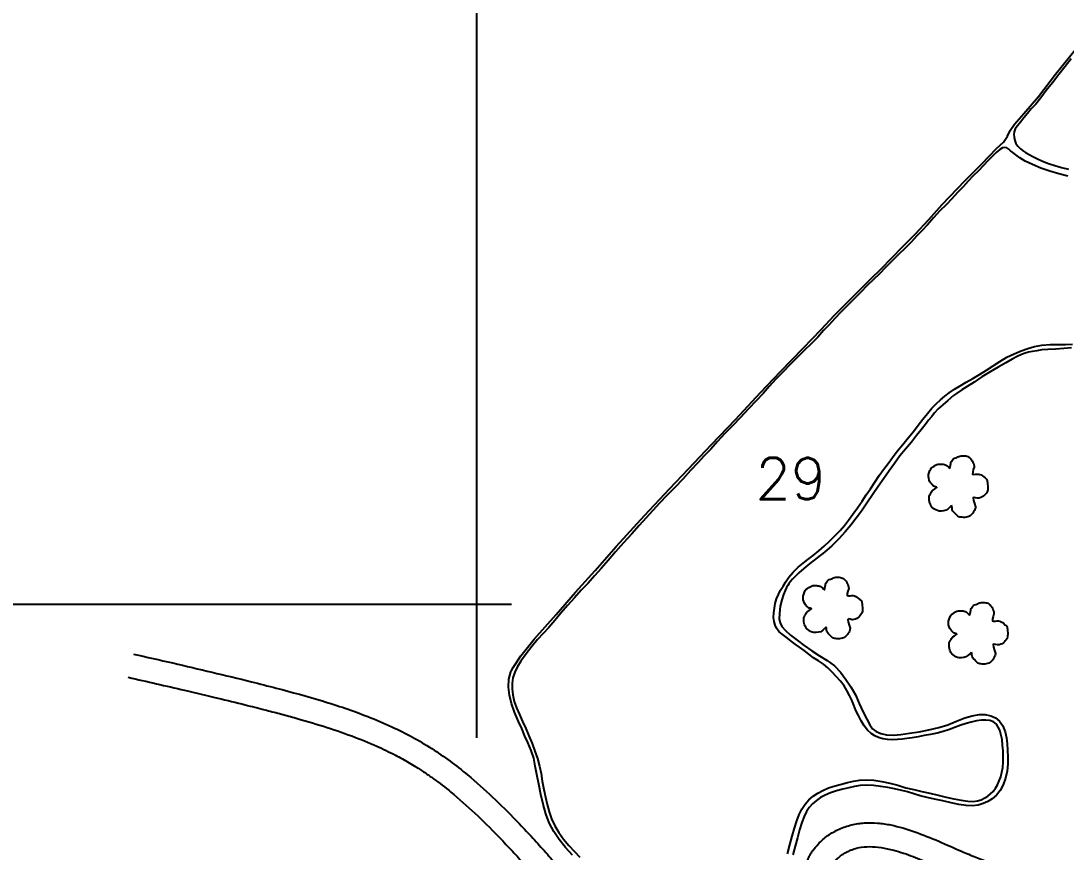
# Model space of a CAD drawing. Extents: x 724956 to 730896, y 7806909 to 7811109.
# Drawn here: x 725613 to 726270, y 7808944 to 7809467 of the extents above; entities that cross this region are included whole.
import ezdxf

# ---------------------------------------------------------------- set-up
doc = ezdxf.new("R2010")
doc.units = 0
doc.header["$MEASUREMENT"] = 0
doc.linetypes.add('CONTINUO', pattern=[0])
for name, color, linetype in [('0114000131', 1, 'Continuous'), ('0114000131028', 5, 'Continuous'), ('0114000131029', 5, 'Continuous'), ('_SIMBOLO ARVORE', 118, 'Continuous'), ('MALHA', 8, 'Continuous'), ('Ribeirão', 5, 'Continuous'), ('TEXTO_NUN_TAL', 7, 'Continuous'), ('TG', 7, 'CONTINUO')]:
    doc.layers.add(name, color=color, linetype=linetype)
doc.styles.add('Simplex', font='simplex.shx')

# ---------------------------------------------------------------- blocks, each defined once
blk = doc.blocks.new('92C4C93630411DD16ADE60')
at = {"layer": 'TG', "color": 94, "linetype": 'CONTINUO'}
blk.add_polyline3d([(727079.207964, 7809617.410039, 0), (727078.622403, 7809616.878115, 0), (727077.940319, 7809616.272095, 0), (727077.179466, 7809615.7071, 0), (727076.317577, 7809615.471178, 0), (727075.442443, 7809615.376827, 0), (727074.601834, 7809615.409472, 0), (727073.917431, 7809615.557139, 0), (727073.307658, 7809615.800701, 0), (727072.764851, 7809616.123631, 0), (727072.259699, 7809616.506016, 0), (727071.822418, 7809616.937259, 0), (727071.461579, 7809617.403375, 0), (727071.215591, 7809617.846502, 0), (727071.040807, 7809618.329443, 0), (727070.923417, 7809618.871125, 0), (727070.808649, 7809619.589675, 0), (727070.75438, 7809620.330415, 0), (727070.777523, 7809621.037869, 0), (727070.957596, 7809621.560737, 0), (727071.201955, 7809622.011237, 0), (727071.480562, 7809622.405763, 0), (727071.688498, 7809622.765217, 0), (727071.926761, 7809623.098102, 0), (727072.221471, 7809623.41743, 0), (727072.790196, 7809623.788164, 0), (727073.324021, 7809624.132402, 0), (727073.70548, 7809624.424193, 0), (727073.539872, 7809624.545041, 0), (727073.194893, 7809624.630949, 0), (727072.761005, 7809624.725373, 0), (727072.458153, 7809624.905561, 0), (727072.150204, 7809625.155837, 0), (727071.830508, 7809625.494318, 0), (727071.430999, 7809625.994258, 0), (727071.052505, 7809626.57728, 0), (727070.734434, 7809627.220145, 0), (727070.564327, 7809627.880718, 0), (727070.497371, 7809628.568832, 0), (727070.536882, 7809629.275421, 0), (727070.737412, 7809630.051308, 0), (727071.012614, 7809630.782624, 0), (727071.327378, 7809631.415389, 0), (727071.568012, 7809631.748048, 0), (727071.836922, 7809631.984872, 0), (727072.157935, 7809632.182558, 0), (727072.61665, 7809632.516385, 0), (727073.12879, 7809632.835532, 0), (727073.671849, 7809633.107757, 0), (727074.212789, 7809633.242116, 0), (727074.747542, 7809633.309102, 0), (727075.261503, 7809633.320504, 0), (727075.718051, 7809633.298345, 0), (727076.141116, 7809633.236501, 0), (727076.532609, 7809633.139085, 0), (727076.878983, 7809633.027332, 0), (727077.209203, 7809632.875388, 0), (727077.536775, 7809632.674519, 0), (727077.936147, 7809632.237386, 0), (727078.314179, 7809631.867821, 0), (727078.638673, 7809631.691051, 0), (727078.798841, 7809632.196323, 0), (727078.900015, 7809632.871819, 0), (727078.968937, 7809633.569743, 0), (727079.038796, 7809633.87513, 0), (727079.125053, 7809634.107733, 0), (727079.249615, 7809634.320135, 0), (727079.470481, 7809634.678687, 0), (727079.746399, 7809635.036879, 0), (727080.072207, 7809635.361967, 0), (727080.457219, 7809635.544258, 0), (727080.870942, 7809635.685672, 0), (727081.29736, 7809635.811179, 0), (727081.690247, 7809636.003211, 0), (727082.08645, 7809636.186178, 0), (727082.492607, 7809636.341953, 0), (727082.935212, 7809636.423122, 0), (727083.386158, 7809636.462807, 0), (727083.837192, 7809636.464843, 0), (727084.277139, 7809636.441156, 0), (727084.702861, 7809636.381426, 0), (727085.108299, 7809636.283424, 0), (727085.480778, 7809636.137916, 0), (727085.825813, 7809635.954928, 0), (727086.142301, 7809635.737486, 0), (727086.419216, 7809635.503249, 0), (727086.672829, 7809635.229625, 0), (727086.909482, 7809634.908659, 0), (727087.159431, 7809634.504599, 0), (727087.387174, 7809634.058136, 0), (727087.581123, 7809633.582163, 0), (727087.737229, 7809633.15633, 0), (727087.830706, 7809632.676707, 0), (727087.84431, 7809632.10612, 0), (727087.573481, 7809631.169653, 0), (727087.328776, 7809630.246183, 0), (727087.233438, 7809629.476846, 0), (727087.711917, 7809629.341669, 0), (727088.360344, 7809629.388723, 0), (727089.076054, 7809629.504975, 0), (727089.60811, 7809629.445312, 0), (727090.113332, 7809629.327832, 0), (727090.600263, 7809629.138558, 0), (727091.116084, 7809628.795495, 0), (727091.601726, 7809628.403693, 0), (727092.036756, 7809628.000188, 0), (727092.370623, 7809627.816515, 0), (727092.635601, 7809627.549332, 0), (727092.833843, 7809627.0898, 0), (727092.996192, 7809625.951312, 0), (727093.074599, 7809624.686116, 0), (727093.049704, 7809623.468694, 0), (727092.836189, 7809622.778236, 0), (727092.530118, 7809622.255984, 0), (727092.161597, 7809621.847888, 0), (727091.81995, 7809621.425711, 0), (727091.431653, 7809621.065233, 0), (727090.982398, 7809620.768047, 0), (727090.394045, 7809620.535132, 0), (727089.763991, 7809620.369151, 0), (727089.125803, 7809620.272153, 0), (727088.44579, 7809620.454573, 0), (727087.875217, 7809620.553789, 0), (727087.49809, 7809620.415563, 0), (727087.696341, 7809619.41009, 0), (727088.032613, 7809618.215376, 0), (727088.367473, 7809617.03386, 0), (727088.3416, 7809616.430535, 0), (727088.200363, 7809615.97337, 0), (727087.969244, 7809615.592888, 0), (727087.68391, 7809615.104544, 0), (727087.35202, 7809614.640231, 0), (727086.99142, 7809614.21677, 0), (727086.661346, 7809613.875292, 0), (727086.307205, 7809613.590085, 0), (727085.915795, 7809613.359745, 0), (727085.433211, 7809613.18167, 0), (727084.917487, 7809613.056549, 0), (727084.385953, 7809612.983873, 0), (727083.861018, 7809612.974114, 0), (727083.35112, 7809613.007549, 0), (727082.869778, 7809613.075436, 0), (727082.475414, 7809613.121535, 0), (727082.102965, 7809613.22022, 0), (727081.732271, 7809613.398368, 0), (727081.287548, 7809613.772136, 0), (727080.845978, 7809614.212164, 0), (727080.429119, 7809614.678372, 0), (727080.07745, 7809615.041628, 0), (727079.779416, 7809615.417689, 0), (727079.542385, 7809615.833259, 0), (727079.449911, 7809616.466542, 0), (727079.376033, 7809617.079124, 0), (727079.270974, 7809617.584086, 0)], dxfattribs=at)

msp = doc.modelspace()

# ---------------------------------------------------------------- linework, layer by layer
at = {"layer": '0114000131'}
for points in [[(725959.93, 7808942.25), (725955.57, 7808947.14), (725951.68, 7808952.11), (725948.32, 7808957.21), (725945.42, 7808962.58), (725943.23, 7808968.33), (725941.57, 7808974.34), (725940.14, 7808980.52), (725938.88, 7808986.84), (725937.59, 7808992.93), (725936.63, 7808998.34), (725935.68, 7809003.3), (725934.08, 7809008.08), (725932, 7809013.06), (725930.14, 7809017.16), (725928.09, 7809021.83), (725926.12, 7809026.41), (725923.54, 7809032.16), (725921.64, 7809037.58), (725920.34, 7809042.95), (725919.78, 7809047.81), (725919.95, 7809053.03), (725921.18, 7809057.48), (725921.4, 7809058.04), (725922.75, 7809060.22), (725927.57, 7809067.56), (725936, 7809078.02), (725949.69, 7809093.6), (725961.9, 7809107.58), (725974.34, 7809121.31), (725987.49, 7809136.23), (726005.27, 7809155.78), (726021, 7809172.63), (726032.9, 7809185.04), (726047.47, 7809200.31), (726062.39, 7809216.11), (726078.2, 7809233), (726090.84, 7809246.27), (726105.06, 7809260.99), (726116.31, 7809272.66), (726124.73, 7809281.67), (726135.98, 7809293), (726143.51, 7809300.49), (726147.54, 7809304.55), (726153.84, 7809310.54), (726167.71, 7809324.84), (726175.37, 7809332.69), (726184.02, 7809341.88), (726192.45, 7809351.16), (726206.67, 7809366.08), (726217.3, 7809376.78), (726226.58, 7809386.34), (726230.87, 7809390.35), (726233.34, 7809394.25), (726235.08, 7809397.8), (726237.94, 7809401.68), (726243.62, 7809408.32), (726252.86, 7809419.15), (726263.6, 7809433.06), (726276.75, 7809449.45)], [(726273.64, 7809261.12), (726268.76, 7809260.68), (726263.65, 7809260.33), (726258.89, 7809260.14), (726254.96, 7809259.84), (726251.78, 7809259.35), (726249.05, 7809258.86), (726246.6, 7809258.34), (726244.44, 7809257.72), (726242.2, 7809256.89), (726239.61, 7809255.71), (726236.32, 7809254.01), (726232.31, 7809251.74), (726227.58, 7809249.06), (726222.46, 7809246.07), (726217.36, 7809242.86), (726212.4, 7809239.66), (726208.03, 7809236.88), (726204.69, 7809234.77), (726201.42, 7809232.52), (726199.53, 7809231.11), (726195.95, 7809228.1), (726192.75, 7809225.35), (726189.88, 7809222.78), (726187.59, 7809220.31), (726185.79, 7809218.08), (726183.88, 7809215.66), (726181.69, 7809212.87), (726179.17, 7809209.64), (726176.34, 7809205.99), (726173, 7809201.88), (726169.36, 7809197.52), (726165.86, 7809193.19), (726162.44, 7809188.56), (726159.06, 7809183.88), (726155.66, 7809179.05), (726152.15, 7809173.92), (726148.58, 7809168.67), (726145.11, 7809163.54), (726141.66, 7809158.55), (726134.95, 7809149.72), (726131.34, 7809145.47), (726127.46, 7809141.13), (726123.01, 7809136.76), (726118.45, 7809132.77), (726113.78, 7809129.22), (726109.28, 7809125.69), (726105.52, 7809122.48), (726102.33, 7809119.66), (726099.96, 7809117.46), (726098.24, 7809115.74), (726096.94, 7809114.14), (726096, 7809112.85), (726095.29, 7809111.76), (726094.55, 7809110.44), (726093.68, 7809108.67), (726092.62, 7809106.19), (726091.57, 7809102.83), (726090.55, 7809098.71), (726090.05, 7809094.3), (726089.87, 7809090.73), (726090.49, 7809088.31), (726091.69, 7809086.07), (726093.82, 7809083.61), (726097.04, 7809080.62), (726101.15, 7809077.39), (726105.61, 7809074.07), (726110.45, 7809070.83), (726115.27, 7809067.49), (726120.15, 7809064.65), (726124.62, 7809061.31), (726128.5, 7809057.35), (726131.91, 7809052.77), (726134.98, 7809048.02), (726137.83, 7809043.03), (726140.29, 7809037.6), (726142.66, 7809032.2), (726144.97, 7809027.83), (726146.91, 7809024.16), (726148.6, 7809021.71), (726150.82, 7809019.94), (726153.77, 7809018.74), (726157.37, 7809017.94), (726161.73, 7809017.77), (726166.48, 7809018.2), (726171.89, 7809018.89), (726177.87, 7809019.85), (726184.08, 7809021.02), (726190.21, 7809022.48), (726195.99, 7809024.27), (726201.43, 7809026.49), (726206.53, 7809028.54), (726211.25, 7809029.94), (726215.67, 7809030.65), (726219.5, 7809030.65), (726222.92, 7809029.96), (726225.82, 7809028.63), (726228.36, 7809026.48), (726230.55, 7809023.53), (726232.07, 7809019.89), (726232.9, 7809016.11), (726233.22, 7809012.32), (726233.52, 7809008.37), (726233.59, 7809004.16), (726233.57, 7808999.7), (726233.17, 7808995.13), (726232.25, 7808990.69), (726230.77, 7808986.59), (726228.84, 7808983.03), (726226.5, 7808980.04), (726223.79, 7808977.82), (726221.09, 7808976.09), (726218.24, 7808974.85), (726214.94, 7808973.83), (726211.48, 7808973.36), (726207.42, 7808973.48), (726202.88, 7808974.11), (726197.99, 7808975.15), (726192.76, 7808976.38), (726187.59, 7808977.44), (726182.94, 7808978.5), (726178.56, 7808979.63), (726174.55, 7808980.89), (726170.58, 7808982.17), (726166.21, 7808983.22), (726161.43, 7808984.25), (726158.14, 7808984.88), (726153.91, 7808985.41), (726149.13, 7808986.11), (726144.8, 7808986.41), (726140.91, 7808986.12), (726137.24, 7808985.47), (726133.65, 7808984.72), (726129.94, 7808983.79), (726126.06, 7808982.73), (726122.22, 7808981.51), (726118.85, 7808980.01), (726115.96, 7808978.5), (726113.33, 7808976.78), (726110.88, 7808974.67), (726108.82, 7808972.35), (726107, 7808969.66), (726105.59, 7808966.64), (726104.26, 7808962.81), (726102.8, 7808958.22), (726101.39, 7808953.26), (726099.92, 7808947.98), (726098.48, 7808942.44)]]:
    msp.add_lwpolyline(points, dxfattribs=at)
at = {"layer": '0114000131028', "linetype": 'ByBlock'}
msp.add_lwpolyline([(726273.46, 7809442.68), (726269.72, 7809437.92), (726265.72, 7809432.94), (726261.64, 7809427.77), (726257.83, 7809422.84), (726254.3, 7809418.27), (726251.21, 7809414.39), (726248.4, 7809411.37), (726245.94, 7809408.42), (726243.63, 7809405.64), (726241.54, 7809402.96), (726239.72, 7809400.65), (726238.33, 7809398.79), (726237.57, 7809396.95), (726237.45, 7809395.25), (726237.61, 7809393.65), (726237.95, 7809391.56), (726238.7, 7809389.66), (726239.97, 7809387.86), (726241.71, 7809386.13), (726243.5, 7809384.8), (726244.79, 7809383.9), (726247.37, 7809382.38), (726249.04, 7809381.51), (726251.83, 7809380.1), (726255.45, 7809378.44), (726259.28, 7809376.93), (726263.23, 7809375.64), (726267.43, 7809374.47), (726271.79, 7809373.4)], dxfattribs=at)
at = {"layer": '0114000131029', "linetype": 'ByBlock'}
for points in [[(726271.34, 7809369.01), (726265.7, 7809370.42), (726260.02, 7809372.09), (726254.43, 7809374.13), (726249.1, 7809376.41), (726244.56, 7809378.44), (726241.17, 7809380.47), (726238.67, 7809382.37), (726236.78, 7809383.91), (726235.4, 7809385.05), (726234.18, 7809386.01), (726232.98, 7809386.76), (726231.62, 7809387.01), (726230.25, 7809386.79), (726228.58, 7809385.85), (726226.38, 7809383.97), (726223.86, 7809381.48), (726221.13, 7809378.75), (726218.28, 7809375.72), (726215.12, 7809372.41), (726211.78, 7809369.15), (726208.72, 7809365.85), (726205.56, 7809362.33), (726202.08, 7809358.72), (726198.43, 7809354.78), (726194.83, 7809351.04), (726191, 7809347.19), (726187, 7809342.82), (726183.19, 7809338.43), (726179.67, 7809334.78), (726176.49, 7809331.44), (726173.15, 7809327.7), (726169.11, 7809323.89), (726164.99, 7809319.84), (726160.93, 7809315.76), (726156.85, 7809311.62), (726153.03, 7809307.72), (726149.21, 7809304.15), (726145.2, 7809300.37), (726141.26, 7809296.22), (726137.05, 7809291.95), (726132.91, 7809287.83), (726128.85, 7809283.72), (726124.99, 7809279.61), (726121.34, 7809275.69), (726117.82, 7809271.98), (726114.14, 7809267.87), (726109.97, 7809263.76), (726105.56, 7809259.45), (726101.19, 7809254.99), (726096.92, 7809250.61), (726092.46, 7809246.1), (726087.87, 7809241.42), (726083.66, 7809236.9), (726079.78, 7809232.53), (726075.5, 7809227.78), (726070.73, 7809222.79), (726065.67, 7809217.35), (726060.69, 7809212.19), (726055.86, 7809207.23), (726051.26, 7809202.26), (726046.97, 7809197.57), (726042.88, 7809193.35), (726038.79, 7809188.83), (726034.18, 7809184.03), (726029.3, 7809178.66), (726024.29, 7809173.44), (726019.35, 7809168.41), (726014.67, 7809163.56), (726010.48, 7809158.9), (726006.37, 7809154.38), (726002, 7809149.6), (725997.22, 7809144.33), (725992.09, 7809138.63), (725987.08, 7809133.02), (725982.38, 7809127.48), (725978.01, 7809122.44), (725973.77, 7809117.92), (725969.79, 7809113.36), (725965.55, 7809108.83), (725961.31, 7809103.98), (725956.98, 7809099.23), (725952.72, 7809094.42), (725948.87, 7809089.7), (725945.09, 7809085.43), (725941.49, 7809081.66), (725937.98, 7809077.77), (725934.49, 7809073.48), (725930.87, 7809068.9), (725927.5, 7809064.33), (725925.31, 7809060.55), (725923.75, 7809057.25), (725922.62, 7809053.86), (725922.19, 7809050.45), (725922.16, 7809046.91), (725922.6, 7809043.06), (725923.43, 7809038.95), (725924.88, 7809034.86), (725926.64, 7809030.73), (725928.58, 7809026.28), (725930.61, 7809021.84), (725932.65, 7809017.35), (725934.63, 7809012.59), (725936.43, 7809007.77), (725937.93, 7809002.98), (725939.21, 7808998.31), (725940.26, 7808993.61), (725941.06, 7808988.74), (725942.07, 7808983.65), (725943.08, 7808978.71), (725944.14, 7808974.09), (725945.31, 7808969.62), (725946.84, 7808965.2), (725948.82, 7808960.83), (725951.36, 7808956.53), (725954.42, 7808952.4), (725957.81, 7808948.37), (725961.31, 7808944.6), (725964.68, 7808941.07)], [(726095.23, 7808943.22), (726096.69, 7808948.84), (726098.17, 7808954.17), (726099.6, 7808959.19), (726101.08, 7808963.87), (726102.49, 7808967.9), (726104.08, 7808971.31), (726106.18, 7808974.41), (726108.53, 7808977.06), (726111.32, 7808979.46), (726114.26, 7808981.39), (726117.39, 7808983.02), (726121.02, 7808984.64), (726125.11, 7808985.94), (726129.09, 7808987.03), (726132.9, 7808987.98), (726136.61, 7808988.76), (726140.49, 7808989.45), (726144.79, 7808989.76), (726149.48, 7808989.44), (726154.51, 7808988.7), (726159.56, 7808987.66), (726164.46, 7808986.21), (726169.47, 7808984.73), (726174.55, 7808983.57), (726179.59, 7808982.41), (726184.68, 7808981.24), (726189.77, 7808980.09), (726194.82, 7808978.86), (726199.68, 7808977.76), (726204.39, 7808976.81), (726208.43, 7808976.2), (726211.85, 7808976.14), (726214.57, 7808976.43), (726216.95, 7808977.17), (726219.09, 7808978.27), (726221.06, 7808979.44), (726222.85, 7808980.81), (726224.42, 7808982.43), (726225.91, 7808984.34), (726227.23, 7808986.58), (726228.28, 7808989.01), (726229.21, 7808991.58), (726229.97, 7808994.48), (726230.45, 7808997.5), (726230.67, 7809000.87), (726230.74, 7809004.38), (726230.62, 7809007.88), (726230.39, 7809011.44), (726230, 7809015.03), (726229.34, 7809018.27), (726228.56, 7809020.78), (726227.67, 7809022.84), (726226.42, 7809024.68), (726224.63, 7809026.04), (726222.41, 7809026.87), (726219.87, 7809027.21), (726217.06, 7809027.12), (726213.9, 7809026.69), (726210.6, 7809025.98), (726207.48, 7809025.12), (726204.21, 7809024.09), (726200.67, 7809022.8), (726196.92, 7809021.3), (726193.1, 7809020.06), (726189.19, 7809019.06), (726185.14, 7809018.21), (726181.1, 7809017.45), (726177.23, 7809016.72), (726173.55, 7809016.06), (726170.2, 7809015.57), (726167.14, 7809015.28), (726164.25, 7809015.04), (726161.21, 7809014.79), (726157.99, 7809014.94), (726155.03, 7809015.5), (726152.46, 7809016.3), (726150.06, 7809017.33), (726147.83, 7809018.75), (726145.54, 7809020.78), (726143.28, 7809023.57), (726141.43, 7809026.73), (726139.75, 7809030.01), (726138.19, 7809033.33), (726136.83, 7809036.55), (726135.5, 7809039.71), (726134.12, 7809042.73), (726132.54, 7809045.78), (726130.68, 7809048.76), (726128.4, 7809051.6), (726125.78, 7809054.52), (726123.18, 7809057.43), (726120.55, 7809060.07), (726117.77, 7809062.32), (726114.72, 7809064.43), (726111.55, 7809066.44), (726108.49, 7809068.64), (726105.57, 7809070.95), (726102.7, 7809073.09), (726099.94, 7809075.02), (726097.48, 7809076.81), (726095.23, 7809078.65), (726091.76, 7809081.14), (726089.81, 7809082.93), (726088.3, 7809084.9), (726087.39, 7809086.93), (726086.79, 7809089.23), (726086.44, 7809091.73), (726086.52, 7809094.62), (726086.93, 7809097.64), (726087.5, 7809100.57), (726088.31, 7809103.45), (726089.4, 7809106.18), (726090.81, 7809108.82), (726092.35, 7809111.34), (726093.93, 7809113.97), (726095.97, 7809117.09), (726098.71, 7809120.22), (726101.89, 7809123.22), (726104.96, 7809125.73), (726107.99, 7809128.14), (726111.32, 7809130.74), (726114.77, 7809133.54), (726118.24, 7809136.55), (726121.62, 7809139.76), (726124.97, 7809143.05), (726128.22, 7809146.32), (726130.9, 7809149.53), (726133.44, 7809152.83), (726136.19, 7809156.57), (726139.15, 7809160.61), (726142.04, 7809164.69), (726144.63, 7809168.72), (726147.3, 7809172.64), (726150.08, 7809176.64), (726152.83, 7809180.89), (726155.57, 7809184.77), (726158.34, 7809188.47), (726161.15, 7809192.25), (726164.16, 7809196.25), (726167.66, 7809200.42), (726171.09, 7809204.52), (726174.27, 7809208.56), (726177.2, 7809212.47), (726180.19, 7809216.24), (726183.07, 7809219.93), (726185.9, 7809223.19), (726188.59, 7809225.91), (726191.29, 7809228.42), (726194.11, 7809230.74), (726196.86, 7809232.87), (726200.14, 7809235.15), (726203.68, 7809237.3), (726207.41, 7809239.59), (726211.6, 7809241.96), (726215.87, 7809244.43), (726220.16, 7809247.06), (726224.36, 7809249.86), (726228.64, 7809252.67), (726233.09, 7809255.23), (726237.65, 7809257.49), (726242.07, 7809259.33), (726246.25, 7809260.7), (726250.43, 7809261.96), (726255.09, 7809262.89), (726260.15, 7809263.17), (726265.27, 7809263.15), (726269.9, 7809263.19), (726274.2, 7809263.48)]]:
    msp.add_lwpolyline(points, dxfattribs=at)
at = {"layer": 'MALHA'}
for points in [[(725900, 7809015.97), (725900, 7810047.66)], [(725156.4, 7809100), (725921.72, 7809100)]]:
    msp.add_lwpolyline(points, dxfattribs=at)
at = {"layer": 'Ribeirão', "color": 5, "linetype": 'ByBlock'}
for points, knots in [([(725684.11, 7809068.73), (725692.33, 7809066.86), (725700.55, 7809064.99), (725725.24, 7809059.31), (725741.72, 7809055.43), (725763.44, 7809050), (725768.63, 7809048.68), (725783.49, 7809044.81), (725793.19, 7809042.18), (725812.43, 7809036.34), (725821.97, 7809033.13), (725836.46, 7809027.45), (725841.55, 7809025.29), (725850.94, 7809020.92), (725855.26, 7809018.75), (725863.58, 7809014.2), (725867.6, 7809011.83), (725875.44, 7809006.79), (725879.28, 7809004.14), (725886.79, 7808998.61), (725890.46, 7808995.73), (725904.82, 7808983.87), (725914.94, 7808974.15), (725927.44, 7808961.21), (725930.24, 7808958.25), (725935.77, 7808952.3), (725938.51, 7808949.31), (725943.91, 7808943.27), (725946.58, 7808940.23), (725956.36, 7808928.82), (725963.22, 7808920.25), (725973.88, 7808905.69), (725977.87, 7808899.91), (725985.55, 7808888), (725989.22, 7808881.88), (725995.94, 7808869.3), (725999, 7808862.86), (726002.79, 7808853.27), (726003.89, 7808850.24), (726005.69, 7808844.66), (726006.43, 7808842.12), (726007.68, 7808837.34), (726008.2, 7808835.09), (726009.1, 7808830.59), (726009.49, 7808828.34), (726010.68, 7808820.69), (726011.32, 7808815.33), (726012.95, 7808804.77), (726013.95, 7808799.58), (726017.01, 7808789.36), (726019.08, 7808784.32), (726023.38, 7808776.77), (726025.3, 7808773.99), (726029.6, 7808769.01), (726031.98, 7808766.81), (726035.85, 7808764.09), (726037.16, 7808763.29), (726041.47, 7808761.07), (726044.67, 7808759.97), (726049.58, 7808759.13), (726051.28, 7808758.99), (726054, 7808759.02), (726055.05, 7808759.09), (726057.4, 7808759.42), (726058.69, 7808759.71), (726061.26, 7808760.52), (726062.53, 7808761.02), (726065.02, 7808762.22), (726066.24, 7808762.91), (726068.75, 7808764.54), (726070.04, 7808765.51), (726072.18, 7808767.36), (726073.06, 7808768.21), (726074.73, 7808769.96), (726075.51, 7808770.88), (726077.69, 7808773.67), (726078.95, 7808775.65), (726081.18, 7808779.84), (726082.15, 7808782.06), (726083.85, 7808786.7), (726084.57, 7808789.12), (726086.45, 7808796.51), (726087.34, 7808801.71), (726088.74, 7808811.4), (726089.3, 7808815.83), (726090.53, 7808824.73), (726091.22, 7808829.21), (726092.51, 7808835.61), (726092.95, 7808837.58), (726093.93, 7808841.45), (726094.46, 7808843.35), (726095.58, 7808847.09), (726096.16, 7808848.94), (726098.15, 7808855.03), (726099.6, 7808859.17), (726102.23, 7808867.32), (726103.41, 7808871.34), (726104.83, 7808877.89), (726105.26, 7808880.46), (726105.9, 7808885.68), (726106.11, 7808888.33), (726106.36, 7808893.7), (726106.39, 7808896.42), (726106.31, 7808901.17), (726106.24, 7808903.17), (726106.06, 7808906.65), (726105.97, 7808908.11), (726105.76, 7808911.07), (726105.65, 7808912.57), (726105.44, 7808915.61), (726105.34, 7808917.14), (726105.17, 7808921.05), (726105.12, 7808923.46), (726105.28, 7808927.29), (726105.38, 7808928.72), (726105.76, 7808931.76), (726106.04, 7808933.36), (726106.76, 7808936.24), (726107.16, 7808937.52), (726107.99, 7808939.67), (726108.38, 7808940.56), (726109.15, 7808942.09), (726109.52, 7808942.75), (726110.29, 7808944.03), (726110.7, 7808944.66), (726112.11, 7808946.67), (726113.2, 7808947.99), (726116.26, 7808951.23), (726118.36, 7808953.03), (726122.8, 7808956.19), (726125.15, 7808957.54), (726130.13, 7808959.84), (726132.78, 7808960.74), (726138.14, 7808962.03), (726140.86, 7808962.42), (726146.31, 7808962.76), (726149.05, 7808962.71), (726154.53, 7808962.25), (726157.27, 7808961.84), (726165.12, 7808960.27), (726170.21, 7808958.76), (726180.29, 7808955.21), (726185.29, 7808953.17), (726195.09, 7808948.97), (726199.9, 7808946.81), (726206.07, 7808944.14), (726207.57, 7808943.5), (726210.54, 7808942.25), (726212.02, 7808941.65), (726214.95, 7808940.46), (726216.41, 7808939.88), (726220.76, 7808938.16), (726223.64, 7808937.05), (726232.23, 7808933.73), (726237.91, 7808931.53), (726249.43, 7808926.62), (726255.26, 7808923.93), (726262.91, 7808919.86), (726264.56, 7808918.95), (726266.86, 7808917.64), (726267.48, 7808917.28), (726268.75, 7808916.54), (726269.39, 7808916.15), (726270.68, 7808915.37), (726271.32, 7808914.96), (726272.59, 7808914.13), (726273.23, 7808913.69), (726274.46, 7808912.8), (726275.07, 7808912.34), (726276.24, 7808911.36), (726276.8, 7808910.87), (726277.87, 7808909.82), (726278.39, 7808909.26), (726279.21, 7808908.25), (726279.54, 7808907.8), (726280.15, 7808906.87), (726280.44, 7808906.38), (726280.92, 7808905.4), (726281.13, 7808904.91), (726281.47, 7808903.92), (726281.61, 7808903.42), (726281.82, 7808902.41), (726281.9, 7808901.91), (726281.99, 7808900.9), (726282.01, 7808900.4), (726281.99, 7808898.91), (726281.88, 7808897.93), (726281.5, 7808896.01), (726281.25, 7808895.07), (726280.71, 7808893.5), (726280.46, 7808892.86), (726279.92, 7808891.6), (726279.63, 7808890.97), (726278.83, 7808889.35), (726278.28, 7808888.35), (726277.13, 7808886.39), (726276.51, 7808885.41), (726275.25, 7808883.48), (726274.6, 7808882.52), (726272.63, 7808879.67), (726271.29, 7808877.81), (726269.22, 7808874.85), (726268.45, 7808873.73), (726266.97, 7808871.5), (726266.26, 7808870.4), (726264.22, 7808867.14), (726262.97, 7808865.02), (726259.33, 7808858.39), (726257.25, 7808853.97), (726254.53, 7808847.52), (726253.76, 7808845.59), (726252.24, 7808841.65), (726251.49, 7808839.65), (726250.03, 7808835.58), (726249.31, 7808833.52), (726247.28, 7808827.29), (726246.05, 7808823.06), (726244.2, 7808815.32), (726243.51, 7808811.82), (726242.52, 7808804.85), (726242.22, 7808801.38), (726241.97, 7808794.42), (726242.02, 7808790.93), (726242.77, 7808778.44), (726244.34, 7808769.39), (726247.55, 7808756.37), (726248.65, 7808752.42), (726252.23, 7808740.56), (726255, 7808732.63), (726258.82, 7808722.12), (726259.76, 7808719.58), (726261.65, 7808714.53), (726262.61, 7808712.02), (726266.23, 7808702.94), (726269.07, 7808696.56), (726275.62, 7808684.77), (726279.34, 7808679.37), (726285.18, 7808673.11), (726286.7, 7808671.64), (726289.92, 7808668.85), (726291.62, 7808667.53), (726297.03, 7808663.73), (726300.99, 7808661.51), (726309.34, 7808657.81), (726313.73, 7808656.34), (726322.72, 7808654.2), (726327.32, 7808653.54), (726336.54, 7808653.1), (726341.16, 7808653.3), (726350.34, 7808654.49), (726354.88, 7808655.48), (726367.83, 7808659.41), (726375.93, 7808663.32), (726385, 7808669.56), (726386.83, 7808670.93), (726390.34, 7808673.81), (726392.04, 7808675.32), (726395.33, 7808678.47), (726396.91, 7808680.11), (726401.53, 7808685.19), (726404.42, 7808688.8), (726409.94, 7808696.35), (726412.57, 7808700.29), (726417.38, 7808707.9), (726419.58, 7808711.55), (726423.41, 7808717.99), (726425.04, 7808720.76), (726428.32, 7808726.3), (726429.97, 7808729.07), (726433.29, 7808734.55), (726434.96, 7808737.27), (726440.56, 7808746.33), (726444.53, 7808752.6), (726456.58, 7808771.28), (726464.79, 7808783.58), (726474.81, 7808798.38), (726476.42, 7808800.77), (726479.69, 7808805.56), (726481.34, 7808807.96), (726487.82, 7808817.05), (726492.91, 7808823.63), (726500.87, 7808831.78), (726503.13, 7808833.9), (726507.32, 7808837.43), (726509.2, 7808838.9), (726513.13, 7808841.66), (726515.17, 7808842.96), (726519.37, 7808845.36), (726521.54, 7808846.47), (726528.73, 7808849.73), (726533.97, 7808851.47), (726543.1, 7808853.37), (726546.93, 7808853.85), (726553.55, 7808854.09), (726556.32, 7808854.01), (726561.83, 7808853.5), (726564.57, 7808853.07), (726574.88, 7808850.81), (726582.2, 7808847.85), (726592.23, 7808841.9), (726595.4, 7808839.67), (726601.34, 7808834.77), (726604.12, 7808832.11), (726609.28, 7808826.45), (726611.66, 7808823.45), (726616.61, 7808816.33), (726619.04, 7808812.13), (726622.37, 7808805.22), (726623.48, 7808802.6), (726625.48, 7808797.31), (726626.36, 7808794.63), (726628.93, 7808785.8), (726630.21, 7808779.55), (726631.63, 7808770.69), (726632, 7808768.08), (726632.6, 7808763.37), (726632.85, 7808761.27), (726633.32, 7808757.05), (726633.53, 7808754.94), (726634.23, 7808746.67), (726634.48, 7808740.47), (726633.97, 7808731.63), (726633.72, 7808729.03), (726633.08, 7808724.55), (726632.74, 7808722.66), (726631.91, 7808718.88), (726631.42, 7808717), (726629.96, 7808712.18), (726628.85, 7808709.27), (726626.77, 7808704.9), (726625.93, 7808703.34), (726624.33, 7808700.71), (726623.59, 7808699.6), (726622.03, 7808697.48), (726621.21, 7808696.46), (726618.25, 7808693.04), (726615.93, 7808690.83), (726611, 7808686.75), (726608.4, 7808684.89), (726603.04, 7808681.37), (726600.27, 7808679.72), (726594.69, 7808676.51), (726591.86, 7808674.96), (726587.07, 7808672.29), (726585.09, 7808671.18), (726581.2, 7808668.92), (726579.28, 7808667.77), (726575.49, 7808665.39), (726573.63, 7808664.17), (726566.78, 7808659.47), (726562.02, 7808655.78), (726553.26, 7808647.9), (726549.25, 7808643.72), (726543.26, 7808636.17), (726541.02, 7808632.92), (726537.61, 7808627.05), (726536.32, 7808624.48), (726534.03, 7808619.17), (726533.03, 7808616.44), (726530.44, 7808607.95), (726529.26, 7808601.97), (726527.83, 7808589.63), (726527.58, 7808583.26), (726527.78, 7808570.33), (726528.22, 7808563.77), (726529.26, 7808553.8), (726529.68, 7808550.4), (726530.63, 7808543.65), (726531.18, 7808540.3), (726533.36, 7808528.65), (726535.41, 7808520.54), (726540.8, 7808505.22), (726544.14, 7808498), (726549.56, 7808489.36), (726550.91, 7808487.38), (726553.77, 7808483.56), (726555.29, 7808481.71), (726558.5, 7808478.09), (726560.18, 7808476.33), (726565.43, 7808471.18), (726569.21, 7808467.92), (726577.13, 7808461.61), (726581.28, 7808458.57), (726589.75, 7808452.62), (726594.07, 7808449.71), (726602.69, 7808443.89), (726606.97, 7808441), (726615.51, 7808435.3), (726619.77, 7808432.49), (726636.72, 7808421.52), (726649.5, 7808413.77), (726665.84, 7808405.34), (726668.77, 7808403.89), (726675.66, 7808400.59), (726679.65, 7808398.79), (726687.7, 7808395.44), (726691.76, 7808393.91), (726699.91, 7808391.24), (726704, 7808390.1), (726712.15, 7808388.36), (726716.21, 7808387.75), (726722.3, 7808387.31), (726724.35, 7808387.24), (726728.47, 7808387.26), (726730.53, 7808387.34), (726737.07, 7808387.81), (726741.58, 7808388.42), (726750.71, 7808390.04), (726755.34, 7808391.05), (726764.72, 7808393.24), (726769.49, 7808394.42), (726777.33, 7808396.3), (726780.36, 7808397.01), (726786.48, 7808398.35), (726789.58, 7808398.98), (726797.76, 7808400.41), (726802.87, 7808401.06), (726811.68, 7808401.43), (726815.4, 7808401.34), (726822.75, 7808400.5), (726826.38, 7808399.74), (726831.84, 7808397.91), (726833.74, 7808397.13), (726837.42, 7808395.34), (726839.21, 7808394.33), (726844.69, 7808390.8), (726848.18, 7808387.92), (726854.58, 7808381.5), (726857.48, 7808377.96), (726861.88, 7808371.6), (726863.54, 7808368.87), (726866.1, 7808364.05), (726867.09, 7808361.97), (726868.89, 7808357.8), (726869.69, 7808355.7), (726872.33, 7808347.99), (726873.68, 7808342.32), (726875.69, 7808330.91), (726876.34, 7808325.17), (726877.36, 7808313.71), (726877.72, 7808308), (726878.3, 7808300.12), (726878.47, 7808297.89), (726878.85, 7808293.46), (726879.06, 7808291.26), (726879.52, 7808286.85), (726879.77, 7808284.65), (726880.57, 7808278.06), (726881.17, 7808273.68), (726883.13, 7808260.56), (726884.65, 7808251.85), (726887.31, 7808237.32), (726888.41, 7808231.52), (726890.44, 7808220.75), (726891.36, 7808215.79), (726892.99, 7808206.84), (726893.69, 7808202.86), (726895.04, 7808194.88), (726895.7, 7808190.89), (726897.64, 7808178.78), (726898.89, 7808170.65), (726902.66, 7808146.32), (726905.21, 7808130.15), (726909.6, 7808107.49), (726910.99, 7808100.84), (726913.85, 7808088.48), (726915.27, 7808082.77), (726918.3, 7808071.71), (726919.89, 7808066.37), (726923.33, 7808055.76), (726925.18, 7808050.49), (726929.08, 7808040), (726931.14, 7808034.78), (726939.91, 7808013.49), (726947.36, 7807997.6), (726957.22, 7807977.14), (726959.44, 7807972.55), (726961.67, 7807967.95)], [0, 0, 0, 0, 25.39162, 25.39162, 76.174861, 76.174861, 92.100543, 92.100543, 121.729915, 121.729915, 151.359287, 151.359287, 167.719037, 167.719037, 182.023204, 182.023204, 195.799964, 195.799964, 209.576723, 209.576723, 223.353482, 223.353482, 264.500361, 264.500361, 276.567097, 276.567097, 288.633834, 288.633834, 300.70057, 300.70057, 333.429151, 333.429151, 354.138874, 354.138874, 374.848598, 374.848598, 395.558321, 395.558321, 404.95557, 404.95557, 412.71491, 412.71491, 419.456623, 419.456623, 426.198336, 426.198336, 442.481885, 442.481885, 458.765434, 458.765434, 475.048983, 475.048983, 485.619851, 485.619851, 496.190719, 496.190719, 501.294693, 501.294693, 512.185552, 512.185552, 517.875046, 517.875046, 521.48892, 521.48892, 526.083534, 526.083534, 530.678147, 530.678147, 535.272761, 535.272761, 540.528648, 540.528648, 544.628904, 544.628904, 548.729159, 548.729159, 556.784624, 556.784624, 564.84009, 564.84009, 572.895555, 572.895555, 588.547579, 588.547579, 601.177778, 601.177778, 613.807977, 613.807977, 619.433597, 619.433597, 625.059216, 625.059216, 630.684835, 630.684835, 643.860924, 643.860924, 657.037012, 657.037012, 665.389806, 665.389806, 673.7426, 673.7426, 682.095394, 682.095394, 688.098389, 688.098389, 692.402783, 692.402783, 696.707178, 696.707178, 701.011573, 701.011573, 707.676176, 707.676176, 711.654287, 711.654287, 716.118383, 716.118383, 719.75171, 719.75171, 722.319807, 722.319807, 724.292306, 724.292306, 726.264805, 726.264805, 730.7634, 730.7634, 737.979899, 737.979899, 745.196399, 745.196399, 752.999403, 752.999403, 760.802407, 760.802407, 768.60541, 768.60541, 776.408414, 776.408414, 790.947957, 790.947957, 805.4875, 805.4875, 820.027043, 820.027043, 824.766307, 824.766307, 829.505571, 829.505571, 834.244836, 834.244836, 843.723364, 843.723364, 862.680421, 862.680421, 881.637479, 881.637479, 886.817699, 886.817699, 888.765332, 888.765332, 890.712966, 890.712966, 892.6606, 892.6606, 894.608233, 894.608233, 896.555867, 896.555867, 898.473285, 898.473285, 900.390703, 900.390703, 901.778974, 901.778974, 903.167245, 903.167245, 904.446583, 904.446583, 905.725922, 905.725922, 907.00526, 907.00526, 908.284599, 908.284599, 910.843276, 910.843276, 913.401953, 913.401953, 915.181295, 915.181295, 916.960637, 916.960637, 919.825991, 919.825991, 922.691345, 922.691345, 925.556699, 925.556699, 931.287408, 931.287408, 934.972289, 934.972289, 938.657169, 938.657169, 946.026931, 946.026931, 961.898281, 961.898281, 968.566871, 968.566871, 975.23546, 975.23546, 981.904049, 981.904049, 995.241228, 995.241228, 1006.203538, 1006.203538, 1017.165848, 1017.165848, 1028.128157, 1028.128157, 1056.437557, 1056.437557, 1068.710964, 1068.710964, 1093.257779, 1093.257779, 1101.09193, 1101.09193, 1108.926081, 1108.926081, 1129.825541, 1129.825541, 1150.725002, 1150.725002, 1157.61929, 1157.61929, 1164.513579, 1164.513579, 1178.662662, 1178.662662, 1192.811744, 1192.811744, 1206.960827, 1206.960827, 1221.10991, 1221.10991, 1235.258993, 1235.258993, 1262.474919, 1262.474919, 1269.631636, 1269.631636, 1276.788353, 1276.788353, 1283.94507, 1283.94507, 1298.258504, 1298.258504, 1312.571937, 1312.571937, 1325.254721, 1325.254721, 1334.769595, 1334.769595, 1344.284469, 1344.284469, 1353.799343, 1353.799343, 1376.084478, 1376.084478, 1420.654747, 1420.654747, 1429.186335, 1429.186335, 1437.717924, 1437.717924, 1461.749083, 1461.749083, 1470.673873, 1470.673873, 1477.48625, 1477.48625, 1484.298627, 1484.298627, 1491.111003, 1491.111003, 1506.387544, 1506.387544, 1517.084728, 1517.084728, 1524.78547, 1524.78547, 1532.486212, 1532.486212, 1554.217212, 1554.217212, 1565.016965, 1565.016965, 1575.816719, 1575.816719, 1586.616472, 1586.616472, 1600.341916, 1600.341916, 1608.482468, 1608.482468, 1616.62302, 1616.62302, 1635.164803, 1635.164803, 1642.878252, 1642.878252, 1649.12028, 1649.12028, 1655.362308, 1655.362308, 1673.385877, 1673.385877, 1680.824499, 1680.824499, 1686.230094, 1686.230094, 1691.635688, 1691.635688, 1700.218589, 1700.218589, 1705.133465, 1705.133465, 1708.849479, 1708.849479, 1712.565494, 1712.565494, 1721.79082, 1721.79082, 1731.016147, 1731.016147, 1740.241474, 1740.241474, 1749.4668, 1749.4668, 1756.006641, 1756.006641, 1762.546483, 1762.546483, 1769.086324, 1769.086324, 1786.984495, 1786.984495, 1804.882666, 1804.882666, 1817.499214, 1817.499214, 1826.898573, 1826.898573, 1836.297932, 1836.297932, 1855.3773, 1855.3773, 1874.456667, 1874.456667, 1893.536035, 1893.536035, 1903.446632, 1903.446632, 1913.357229, 1913.357229, 1938.329388, 1938.329388, 1963.301547, 1963.301547, 1970.988561, 1970.988561, 1978.675575, 1978.675575, 1986.36259, 1986.36259, 2001.736618, 2001.736618, 2017.110647, 2017.110647, 2032.484676, 2032.484676, 2047.858704, 2047.858704, 2063.232733, 2063.232733, 2108.946531, 2108.946531, 2118.800953, 2118.800953, 2131.860059, 2131.860059, 2144.919166, 2144.919166, 2157.978273, 2157.978273, 2171.037379, 2171.037379, 2177.680345, 2177.680345, 2184.32331, 2184.32331, 2198.632188, 2198.632188, 2212.941067, 2212.941067, 2227.249945, 2227.249945, 2236.084979, 2236.084979, 2244.920013, 2244.920013, 2259.263989, 2259.263989, 2269.798835, 2269.798835, 2280.333682, 2280.333682, 2286.075161, 2286.075161, 2291.816641, 2291.816641, 2304.235882, 2304.235882, 2316.655124, 2316.655124, 2325.37999, 2325.37999, 2331.784729, 2331.784729, 2338.189467, 2338.189467, 2355.080673, 2355.080673, 2371.97188, 2371.97188, 2388.863086, 2388.863086, 2395.541376, 2395.541376, 2402.219666, 2402.219666, 2408.897956, 2408.897956, 2422.254536, 2422.254536, 2448.967697, 2448.967697, 2466.740656, 2466.740656, 2481.863637, 2481.863637, 2493.933218, 2493.933218, 2506.002799, 2506.002799, 2530.525625, 2530.525625, 2579.571277, 2579.571277, 2600.135688, 2600.135688, 2618.040053, 2618.040053, 2635.045602, 2635.045602, 2652.051151, 2652.051151, 2669.056701, 2669.056701, 2721.697098, 2721.697098, 2736.918722, 2736.918722, 2736.918722, 2736.918722]), ([(725680.78, 7809054.1), (725692.61, 7809051.41), (725704.43, 7809048.72), (725723.19, 7809044.36), (725730.14, 7809042.72), (725742.83, 7809039.66), (725748.56, 7809038.26), (725758.4, 7809035.8), (725762.49, 7809034.76), (725769.7, 7809032.9), (725772.81, 7809032.09), (725779.02, 7809030.44), (725782.11, 7809029.6), (725791.35, 7809027.03), (725797.46, 7809025.25), (725809.52, 7809021.44), (725815.47, 7809019.42), (725826.64, 7809015.24), (725831.89, 7809013.11), (725841.01, 7809009.04), (725844.92, 7809007.16), (725851.67, 7809003.65), (725854.53, 7809002.07), (725858.74, 7808999.59), (725860.14, 7808998.75), (725862.46, 7808997.3), (725863.4, 7808996.7), (725865.29, 7808995.48), (725866.22, 7808994.86), (725869.02, 7808992.97), (725870.87, 7808991.67), (725876.37, 7808987.69), (725879.98, 7808984.9), (725893.83, 7808973.58), (725903.66, 7808964.2), (725915.88, 7808951.59), (725918.57, 7808948.76), (725923.9, 7808943.05), (725926.53, 7808940.19), (725931.71, 7808934.43), (725934.27, 7808931.53), (725941.56, 7808923.07), (725946.19, 7808917.45), (725954.27, 7808907.08), (725957.78, 7808902.37), (725963.02, 7808894.96), (725964.83, 7808892.32), (725967.86, 7808887.75), (725969.1, 7808885.85), (725972.58, 7808880.36), (725974.76, 7808876.75), (725981.16, 7808865.45), (725984.99, 7808857.64), (725988.91, 7808847.53), (725989.71, 7808845.29), (725991.14, 7808840.93), (725991.78, 7808838.8), (725992.88, 7808834.69), (725993.35, 7808832.71), (725993.9, 7808830.11), (725994.02, 7808829.49), (725994.26, 7808828.25), (725994.38, 7808827.62), (725994.71, 7808825.71), (725994.92, 7808824.42), (725995.56, 7808820.23), (725995.96, 7808817.26), (725996.72, 7808811.79), (725997.06, 7808809.32), (725997.86, 7808804.27), (725998.32, 7808801.7), (725999.42, 7808796.46), (726000.06, 7808793.79), (726001.95, 7808787.24), (726003.32, 7808783.39), (726006.65, 7808775.84), (726008.61, 7808772.14), (726012.41, 7808766.31), (726014.05, 7808764.09), (726017.35, 7808760.22), (726018.96, 7808758.55), (726022.4, 7808755.38), (726024.24, 7808753.9), (726027.74, 7808751.47), (726029.36, 7808750.47), (726032.14, 7808748.99), (726033.27, 7808748.44), (726035.56, 7808747.43), (726036.73, 7808746.98), (726040.29, 7808745.74), (726042.74, 7808745.09), (726046.26, 7808744.48), (726047.26, 7808744.34), (726049.27, 7808744.13), (726050.29, 7808744.06), (726053.36, 7808743.96), (726055.43, 7808744.04), (726058.28, 7808744.39), (726059.05, 7808744.51), (726060.58, 7808744.79), (726061.33, 7808744.95), (726063.57, 7808745.5), (726065.02, 7808745.95), (726067.84, 7808746.99), (726069.2, 7808747.57), (726071.85, 7808748.87), (726073.13, 7808749.57), (726077.5, 7808752.24), (726080.37, 7808754.47), (726084.54, 7808758.44), (726086.03, 7808760.06), (726088.75, 7808763.41), (726089.99, 7808765.14), (726092.23, 7808768.69), (726093.24, 7808770.51), (726096.06, 7808776.21), (726097.53, 7808780.18), (726099.9, 7808788.17), (726100.8, 7808792.2), (726102.28, 7808800.21), (726102.87, 7808804.2), (726103.95, 7808812.05), (726104.44, 7808815.92), (726105.51, 7808823.43), (726106.09, 7808827.07), (726106.89, 7808831.07), (726107, 7808831.59), (726107.22, 7808832.63), (726107.34, 7808833.15), (726107.58, 7808834.19), (726107.7, 7808834.71), (726108.08, 7808836.26), (726108.36, 7808837.3), (726108.93, 7808839.38), (726109.24, 7808840.43), (726110.18, 7808843.56), (726110.86, 7808845.66), (726112.27, 7808849.9), (726113, 7808852.05), (726114.54, 7808856.62), (726115.34, 7808859.04), (726116.86, 7808863.99), (726117.59, 7808866.53), (726118.5, 7808870.21), (726118.75, 7808871.29), (726119.22, 7808873.48), (726119.43, 7808874.58), (726120.02, 7808877.88), (726120.34, 7808880.09), (726120.84, 7808884.5), (726121.02, 7808886.71), (726121.4, 7808893.33), (726121.42, 7808897.75), (726121.24, 7808903.41), (726121.19, 7808904.64), (726121.1, 7808906.37), (726121.07, 7808906.88), (726121.01, 7808907.88), (726120.98, 7808908.37), (726120.9, 7808909.68), (726120.84, 7808910.48), (726120.73, 7808912.07), (726120.67, 7808912.85), (726120.52, 7808914.89), (726120.44, 7808916.13), (726120.29, 7808918.53), (726120.24, 7808919.7), (726120.17, 7808921.96), (726120.16, 7808923.05), (726120.18, 7808924.73), (726120.21, 7808925.36), (726120.27, 7808926.56), (726120.32, 7808927.15), (726120.44, 7808928.29), (726120.51, 7808928.85), (726120.68, 7808929.91), (726120.78, 7808930.42), (726121.16, 7808932.05), (726121.49, 7808933.07), (726122, 7808934.23), (726122.1, 7808934.46), (726122.32, 7808934.88), (726122.43, 7808935.09), (726122.66, 7808935.5), (726122.78, 7808935.7), (726123.04, 7808936.12), (726123.18, 7808936.33), (726123.62, 7808936.96), (726123.94, 7808937.39), (726124.64, 7808938.24), (726125.02, 7808938.66), (726125.82, 7808939.5), (726126.24, 7808939.91), (726127.27, 7808940.85), (726127.9, 7808941.36), (726128.91, 7808942.13), (726129.29, 7808942.4), (726130.04, 7808942.91), (726130.43, 7808943.16), (726131.59, 7808943.88), (726132.38, 7808944.32), (726133.8, 7808945.02), (726134.44, 7808945.31), (726135.74, 7808945.83), (726136.39, 7808946.06), (726138.07, 7808946.59), (726139.11, 7808946.86), (726142.27, 7808947.48), (726144.46, 7808947.68), (726149.08, 7808947.69), (726151.52, 7808947.5), (726156.59, 7808946.73), (726159.23, 7808946.16), (726163.98, 7808944.89), (726166.06, 7808944.26), (726172.1, 7808942.25), (726176.13, 7808940.69), (726183.47, 7808937.65), (726186.75, 7808936.23), (726193.32, 7808933.34), (726196.62, 7808931.87), (726201.72, 7808929.68), (726203.52, 7808928.93), (726207.05, 7808927.47), (726208.79, 7808926.77), (726212.24, 7808925.4), (726213.94, 7808924.73), (726219.92, 7808922.4), (726224.1, 7808920.8), (726233.89, 7808916.94), (726239.43, 7808914.66), (726246.35, 7808911.45), (726247.7, 7808910.8), (726251.76, 7808908.8), (726254.48, 7808907.39), (726257.93, 7808905.46), (726258.63, 7808905.07), (726259.76, 7808904.41), (726260.2, 7808904.16), (726261.08, 7808903.64), (726261.51, 7808903.39), (726262.45, 7808902.82), (726262.95, 7808902.51), (726263.89, 7808901.9), (726264.34, 7808901.6), (726265.15, 7808901.03), (726265.5, 7808900.76), (726266.01, 7808900.36), (726266.18, 7808900.22), (726266.48, 7808899.96), (726266.61, 7808899.84), (726266.79, 7808899.68), (726266.85, 7808899.62), (726266.9, 7808899.56)], [0, 0, 0, 0, 36.551555, 36.551555, 58.082374, 58.082374, 75.848854, 75.848854, 88.539232, 88.539232, 98.173847, 98.173847, 107.808462, 107.808462, 127.077693, 127.077693, 146.346923, 146.346923, 164.008536, 164.008536, 177.748544, 177.748544, 188.191169, 188.191169, 193.390527, 193.390527, 196.970088, 196.970088, 200.54965, 200.54965, 207.708773, 207.708773, 222.027019, 222.027019, 263.556311, 263.556311, 275.394122, 275.394122, 287.231934, 287.231934, 299.069746, 299.069746, 321.521892, 321.521892, 339.63238, 339.63238, 349.484807, 349.484807, 356.44705, 356.44705, 369.424073, 369.424073, 396.691366, 396.691366, 404.396533, 404.396533, 411.705989, 411.705989, 418.493425, 418.493425, 420.600804, 420.600804, 422.708183, 422.708183, 426.92294, 426.92294, 436.156386, 436.156386, 443.415109, 443.415109, 450.673831, 450.673831, 457.937332, 457.937332, 468.27568, 468.27568, 478.614028, 478.614028, 485.326224, 485.326224, 490.870342, 490.870342, 496.414459, 496.414459, 500.770772, 500.770772, 503.605968, 503.605968, 506.441165, 506.441165, 512.111558, 512.111558, 514.343786, 514.343786, 516.576014, 516.576014, 521.040471, 521.040471, 522.681221, 522.681221, 524.321971, 524.321971, 527.603471, 527.603471, 530.884971, 530.884971, 534.166471, 534.166471, 542.538349, 542.538349, 547.814352, 547.814352, 553.090355, 553.090355, 558.366358, 558.366358, 569.425681, 569.425681, 580.485004, 580.485004, 591.544327, 591.544327, 602.60365, 602.60365, 613.662973, 613.662973, 615.348609, 615.348609, 617.034244, 617.034244, 618.757411, 618.757411, 622.203744, 622.203744, 625.650077, 625.650077, 632.488845, 632.488845, 639.327613, 639.327613, 646.75886, 646.75886, 654.190107, 654.190107, 657.232996, 657.232996, 660.275885, 660.275885, 666.361663, 666.361663, 672.447441, 672.447441, 684.618997, 684.618997, 688.014885, 688.014885, 689.389155, 689.389155, 690.763426, 690.763426, 693.000528, 693.000528, 695.23763, 695.23763, 698.916997, 698.916997, 702.596365, 702.596365, 706.275732, 706.275732, 708.55553, 708.55553, 710.835328, 710.835328, 713.152566, 713.152566, 715.469804, 715.469804, 720.933696, 720.933696, 722.318677, 722.318677, 723.563238, 723.563238, 724.807799, 724.807799, 726.05236, 726.05236, 728.541481, 728.541481, 731.030603, 731.030603, 733.519725, 733.519725, 736.796762, 736.796762, 738.639014, 738.639014, 740.481265, 740.481265, 744.165768, 744.165768, 747.148729, 747.148729, 750.13169, 750.13169, 754.756336, 754.756336, 763.815659, 763.815659, 772.874982, 772.874982, 781.934305, 781.934305, 788.70747, 788.70747, 801.324785, 801.324785, 811.349639, 811.349639, 821.374494, 821.374494, 826.832848, 826.832848, 832.291202, 832.291202, 837.749557, 837.749557, 851.678417, 851.678417, 871.025437, 871.025437, 875.705765, 875.705765, 885.06642, 885.06642, 887.406788, 887.406788, 888.892694, 888.892694, 890.378601, 890.378601, 892.256323, 892.256323, 894.134045, 894.134045, 896.011767, 896.011767, 897.06236, 897.06236, 898.112952, 898.112952, 898.719077, 898.719077, 898.719077, 898.719077])]:
    msp.add_open_spline(points, degree=3, knots=knots, dxfattribs=at)

# ---------------------------------------------------------------- block references
at = {"layer": '_SIMBOLO ARVORE', "xscale": 1.649943998678652, "yscale": 1.649943998678652, "zscale": 1.649943998678652}
for p in [(-473441.82, -5076269.48), (-473520.61, -5076345.81), (-473429.28, -5076361.68)]:
    msp.add_blockref('92C4C93630411DD16ADE60', p, dxfattribs=at)

# ---------------------------------------------------------------- texts
at = {"layer": 'TEXTO_NUN_TAL', "color": 7, "linetype": 'ByBlock', "style": 'Simplex'}
msp.add_text('29', height=26, dxfattribs=at).set_placement((726074.96, 7809165.96))

doc.saveas('drawing.dxf')
